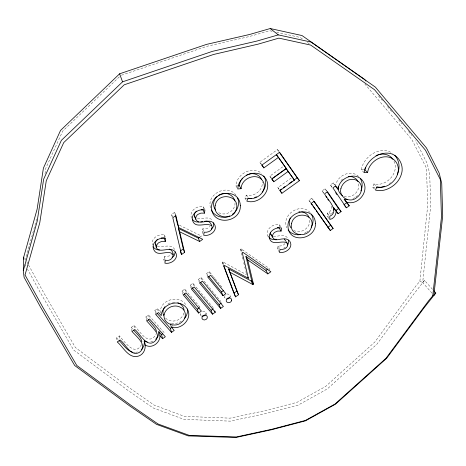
<?xml version="1.0" encoding="UTF-8"?>
<svg xmlns="http://www.w3.org/2000/svg" width="466" height="466" viewBox="0 0 466 466"><rect width="100%" height="100%" fill="white"/><g stroke="black" fill="none" stroke-linecap="round" stroke-linejoin="round"><path stroke-width="0.35" stroke-dasharray="2.33 1.75" d="M328.973 218.385L327.342 216.306L327.353 213.148C330.691 212.409 331.99 208.43 331 205.436M235.045 202.926C235.406 211.057 225.521 216.661 218.583 212.653M164.195 238.062L164.498 234.946C158.626 233.553 150.728 238.33 152.3 244.988M28.56 264.973L42.441 290.464L75.387 347.52L128.232 387.001L154.1 405.076L184.379 416.377L230.082 418.153L264.257 410.861L296.947 402.374L325.641 386.448L374.862 341.992L415.969 285.885L419.889 281.19L427.788 204.539L426.402 167.993L411.827 139.503L364.936 84.043M203.153 209.333L203.45 206.799C197.031 205.04 188.474 211.378 191.625 218.286M237.048 187.775L236 185.981C236.227 174.214 252.188 165.325 261.63 173.369M164.341 261.35L163.793 259.574L164.242 256.615L169.106 256.009L171.418 254.215M45.01 173.707L45.889 167.999L62.671 131.15L120.28 75.952M279.128 227.233L279.507 224.793C272.895 222.911 264.082 230.367 268.474 237.008M203.118 233.874L202.261 231.87L202.762 228.864L207.609 228.276L209.945 226.47M160.554 313.041C158.72 299.609 180.33 293.755 186.348 305.696M279.46 252.322L277.439 248.937L278.033 246.042C280.73 246.188 284.272 245.687 285.378 242.803M364.121 172.606L361.342 169.828C363.288 156.547 380.151 145.165 392.395 153.203M36.715 219.067L25.438 259.242L26.48 261.152M374.548 189.126L372.66 187.198L373.959 183.895C386.425 187.192 400.201 172.327 393.613 160.473M225.037 295.345L224.653 297.261L225.433 299.137M246.077 199.879L244.994 198.044L246.328 195.108C254.075 197.17 263.249 190.297 262.288 182.06M141.542 344.508C134.93 357.457 124.154 341.06 119.418 335.887L116.622 337.891L117.292 342.009M331.681 213.888L332.712 212.228M432.506 289.328L424.526 280.381L412.695 295.467L377.035 344.059L327.336 388.9L298.071 405.146L264.979 413.75L230.408 421.142L183.983 419.377L153.081 407.896L126.921 389.675L73.57 349.954L40.262 292.485L27.558 269.249M424.526 280.381L422.674 282.6L419.889 281.19M341.007 180.523L342.592 179.095M306.814 231.911L307.723 231.142M355.75 197.054L357.888 195.248M389.378 183.54L390.426 182.672M172.286 217.307L171.622 214.494L174.68 212.28L175.653 214.855M261.875 165.098L259.906 162.302L277.468 149.603L278.744 151.217M271.451 178.443L269.826 176.131L284.173 165.785M199.792 237.019L201.295 235.936L202.005 237.619M279.122 189.382L277.87 187.606L292.246 177.266M132.024 331.477L131.231 327.441L133.981 325.472C139.159 329.526 146.668 345.533 154.858 336.213A8.505 7.31 -14.7 0 0 155.935 334.291M146.743 320.952L145.823 316.997L148.584 315.022L164.265 332.718L164.615 334.064M155.772 314.498L154.776 310.589L157.502 308.643L160.211 311.737M183.22 294.873L181.996 291.116L184.775 289.13L200.025 307.245M191.439 288.996L190.145 285.291L192.93 283.299L213.818 308.405M199.669 283.112L198.306 279.449L201.091 277.456L220.925 301.572M207.912 277.218L206.479 273.6L209.275 271.602L212.898 276.064M223.057 264.298L222.299 262.282L222.847 261.892L246.613 274.713M242.897 259.143L240.532 249.24L241.085 248.844L268.94 268.23L269.907 269.989M310.566 202.658L308.917 200.31L311.777 198.266L313.338 200.275M324.016 193.693L322.088 190.891L325.012 188.8L327.068 191.246M332.008 187.361L330.377 184.961L333.202 182.94L335.316 185.346M304.251 233.431L306.302 232.219M352.989 198.638L354.643 197.689M181.391 321.179C178.163 323.421 174.051 324.01 170.247 323.206M283.765 248.087L285.384 247.178M167.906 304.018L169.7 303.034A10.543 9.157 -17.4 0 1 171.01 302.597M153.064 341.228L149.539 342.19M121.492 75.218L206.735 46.355L249.537 36.494L269.581 30.715L272.371 31.327M327.342 216.306L328.979 215.88M135.548 352.418L137.365 351.964M202.628 311.3C204.935 310.583 206.292 312.878 206.619 314.824M226.767 294.116C228.759 293.498 230.152 295.24 230.559 296.988M236 185.981L237.334 185.87M361.342 169.828L364.103 169.781M273.35 236.431C278.056 236.734 284.056 233.419 287.65 237.905M197.456 218.857C202.43 219.171 208.692 215.822 212.531 220.459M163.793 259.574L165.04 259.585M277.439 248.937L279.792 248.966M133.101 352.383L134.936 352.413M202.261 231.87L203.496 231.893M372.66 187.198L376.662 187.827M276.559 32.247L300.273 37.472L302.65 39.138M344.193 196.471C347.473 197.543 351.119 196.786 353.88 194.776A10.59 9.285 -41.5 0 0 358.82 185.375A11.062 9.699 -41.5 0 0 358.418 182.777M244.994 198.044L247.143 198.627M157.357 246.363C163.164 247.988 172.35 242.483 175.14 250.621M293.702 230.361C300.838 234.474 310.822 227.845 309.64 219.655M179.439 225.224L201.295 235.936M307.409 42.464L309.191 43.711M358.698 176.509C350.636 168.779 336.4 175.851 335.537 186.388L333.202 182.94M165.57 318.097C169.222 321.942 175.67 321.895 179.806 318.837A10.351 8.994 -17.4 0 0 183.994 312.517M373.959 183.895L376.813 186.761M116.622 337.891L118.09 339.481M236.052 195.271C227.28 182.911 205.273 194.689 210.83 208.797M131.231 327.441L132.676 329.037M145.823 316.997L147.739 319.152M432.005 293.172L422.674 282.6L430.782 205.052L429.635 173.3L427.095 163.281L415.585 140.685M154.776 310.589L156.669 312.744M172.135 325.361L173.078 326.445M310.175 212.63C300.791 201.714 280.928 214.809 286.829 227.816M330.377 184.961L332.048 186.895M378.596 96.037L382.336 100.475M387.479 106.574L392.151 112.125M398.698 119.89L401.972 123.77M408.519 131.534L411.793 135.42M181.996 291.116L183.388 292.764M190.145 285.291L191.538 286.963M322.088 190.891L323.713 192.86M198.306 279.449L199.693 281.132M206.479 273.6L207.842 275.272M213.352 276.623L214.71 278.295M215.164 278.854L222.87 288.332M329.083 212.426L330.726 214.488M327.353 213.148L329.392 215.735M308.917 200.31L310.467 202.331M259.906 162.302L261.502 164.527M269.826 176.131L271.387 178.309M277.87 187.606L279.023 189.213M277.468 149.603L278.697 151.368M311.777 198.266L313.42 200.619M325.012 188.8L326.654 191.194M279.507 224.793L280.882 226.942M278.033 246.042L280.06 249.409M246.328 195.108L248.151 198.149M267.822 235.907L268.55 237.124M24.815 264.222L26.189 266.738M26.824 261.787L28.21 264.339M200.526 313.461L200.98 315.249M241.085 248.844L242.815 252.263M240.532 249.24L242.262 252.659M224.653 297.261L225.072 298.106M203.45 206.799L204.615 209.327M222.847 261.892L224.426 265.41M222.299 262.282L223.872 265.806M202.762 228.864L204.201 232.185M209.275 271.602L210.731 275.202M201.091 277.456L202.017 279.885M171.622 214.494L172.333 216.44M192.93 283.299L194.025 286.374M200.543 314.416L201.225 316.356M184.775 289.13L185.817 292.246M164.498 234.946L165.395 237.66M164.242 256.615L164.976 258.98M157.502 308.643L158.522 312.535M243.741 262.684L244.586 266.22M244.755 266.931L245.768 271.177M245.937 271.882L246.444 274.008M148.584 315.022L149.37 318.307M174.68 212.28L175.344 215.1M133.981 325.472L134.796 329.491M119.418 335.887L120.117 339.988M205.92 312.89L205.937 313.851M230.023 295.741L230.029 296.72M172.362 302.306A10.543 9.157 -17.4 0 1 175.129 302.213"/><path stroke-width="0.7" d="M169.146 249.054C176.276 251.64 173.154 262.335 165.343 260.162L164.888 263.133C171.08 264.676 179.934 258.088 175.094 251.768C169.723 244.93 156.215 256.562 155.58 244.044A5.225 4.724 -16.4 0 1 157.724 239.233M433.916 290.912L435.792 293.015L423.559 308.475L386.698 358.214L335.497 404.156L305.405 420.845L271.422 429.768L235.912 437.469L188.229 435.902L156.494 424.345L129.618 405.88L74.723 365.542L40.391 306.849L24.086 277.293L23.3 270.664L23.708 257.127L37.14 209.118L43.402 168.133L60.528 130.451L119.616 73.803L206.555 44.387L249.578 34.484L270.228 28.531L302.026 35.562L364.563 79.401L365.967 81.061M147.297 342.027L144.221 340.896C146.54 346.459 144.909 353.781 138.81 355.989C128.971 359.426 123.356 347.071 117.292 342.009L120.117 339.988C125.581 343.786 131.01 357.684 139.649 352.191C148.118 345.417 136.369 336.504 132.024 331.477L134.796 329.491C140.021 333.586 147.6 349.663 155.836 340.273A8.58 7.351 -14.8 0 0 157.106 334.04L155.889 331.576L153.506 328.536L146.743 320.952L149.528 318.965L165.325 336.755L162.576 338.712L161.539 334.664L158.854 331.646L158.102 336.167L155.673 339.365M158.854 331.646C163.508 339.918 153.081 350.013 145.112 344.997M272.534 236.978A5.12 4.538 -31.6 0 1 274.858 232.237L277.643 231.072L281.091 231.089L281.569 228.014C275.744 226.692 268.276 231.421 269.348 237.899C271.579 246.928 282.058 239.454 287.301 243.147L287.79 244.306C288.011 248.279 283.328 249.869 280.06 249.409L279.46 252.322C285.483 253.714 293.895 247.493 289.759 241.207C286.741 237.322 281.4 239.227 277.328 239.734C273.262 240.753 272.255 236.21 270.548 233.687A5.079 4.509 -31.6 0 1 270.56 232.563M175.321 251.873L174.168 255.671L172.076 257.756M156.617 247.504A5.272 4.759 -16.5 0 1 158.778 242.664L161.655 241.47L165.302 241.475L165.616 238.342C159.244 236.629 150.495 242.885 153.844 249.793C157.776 258.129 168.983 248.308 173.201 254.937M338.089 188.083L338.223 186.773M432.757 295.834L441.471 217.109L440.318 179.521L425.481 150.221L374.507 89.682L310.688 45.074L278.895 38.13L258.065 44.159L213.597 54.464L124.23 84.795L63.731 142.608L46.274 180.75L39.767 222.771L25.03 274.946L42.668 307.001L76.785 365.461L131.395 405.653L158.085 424.008L189.307 435.395L236.437 436.951L271.69 429.308L305.405 420.46L335.031 404.028L385.976 358.313L428.691 300.657L432.757 295.834L433.875 295.287L435.792 293.015M433.875 295.287L442.7 215.933L441.727 183.4L439.188 173.131L426.495 147.99L375.357 87.107L311.102 42.074L278.307 34.88L270.228 28.531M204.522 221.321C208.529 219.964 211.459 223.132 212.112 226.925C212.519 231.072 207.551 232.697 204.201 232.185L203.694 235.208C209.974 236.786 218.717 230.122 214.057 223.709C209.566 217.104 199.203 226.505 195.784 219.23A5.272 4.811 -23.3 0 1 198.027 214.313L200.91 213.119L204.539 213.148L204.912 209.956C198.906 208.5 191.031 213.44 192.47 220.173C195.079 229.54 205.931 221.874 211.558 225.713M333.388 210.183L333.703 207.766L338.182 213.69L341.1 211.616L327.476 191.736L324.528 193.844C327.377 199.332 340.273 211.372 329.8 216.253L329.788 219.428C333.93 218.944 336.178 214.651 336.213 210.824M242.582 178.134L239.553 182.311L238.178 185.596L237.747 188.969L241.108 188.678L239.332 185.701L239.85 182.893L240.934 180.371M241.108 188.678C241.225 177.645 258.508 171.401 263.599 182.404C267.234 191.334 256.859 200.613 248.151 198.149L246.805 201.108C257.82 204.714 270.868 192.808 267.07 181.466C263.395 170.591 248.145 171.144 241.819 179.241M335.537 186.388L338.089 189.301C338.84 177.604 356.17 170.777 363.061 181.332C369.643 191.404 358.098 205.791 346.797 202.18L344.199 199.186L347.211 199.71M365.449 167.37L364.791 169.77L367.592 172.542C369.089 160.834 385.062 151.386 394.638 160.316C405.391 171.692 390.729 190.623 376.813 186.761L375.497 190.087C382.755 192.056 390.269 188.718 395.529 183.755A19.275 16.683 -44.7 0 0 401.424 174.039C404.302 165.424 398.727 155.073 389.675 153.355C377.938 151.502 366.031 161.114 364.121 172.606L367.592 172.542M23.3 270.664L37.175 221.327L43.647 179.177L61.372 140.348L122.541 81.835L212.484 51.336L256.958 41.049L278.307 34.88M163.642 308.987L163.03 310.799L162.978 313.204L163.671 315.517M360.911 190.862C362.635 186.93 362.752 182.159 360.305 178.495M290.271 218.03C288.716 221.123 288.879 224.962 290.883 227.816M311.183 227.204C313.536 223.284 313.898 217.96 311.276 214.075M287.481 245.139L288.605 242.704L288.687 240.188M163.846 308.387L164.941 306.727M262.247 192.05C266.01 187.705 267.012 180.907 263.739 176.002M184.361 318.657C186.709 316.105 187.932 312.453 187.379 309.01M205.564 314.783L203.846 316.006L202.768 316.111M229.645 297.658L227.921 298.881L226.843 298.986M211.378 229.237L213.317 226.767L213.713 222.841M141.245 349.634C143.778 347.554 144.681 344.054 144.221 340.896M217.063 196.547C213.113 199.733 212.397 205.989 215.525 209.997M232.412 214.331C237.52 210.871 240.107 203.805 237.602 198.027M273.827 181.763L271.859 179.02L286.34 168.587L278.458 157.368L263.878 167.894L261.875 165.098L279.594 152.295L299.44 180.674L281.895 193.274L279.961 190.571L294.46 180.15L286.107 168.535L271.783 178.857L273.827 181.763L288.285 171.354M180.29 251.058L183.307 248.885L178.443 228.462L198.283 238.103L199.681 241.487L202.716 239.303L178.74 227.583L177.511 224.28L175.513 215.805M198.283 238.103L199.291 237.38M180.493 251.64L181.524 254.547L184.571 252.356L179.678 231.8L178.443 228.462M281.534 189.039L279.792 190.291L281.895 193.274M283.27 187.792L285.011 186.54M289.066 183.627L291.966 181.542M293.702 180.295L297.18 177.796L299.44 180.674M161.539 334.664L162.628 333.883M170.434 323.87L171.36 327.173L174.208 330.429L171.494 332.357L170.387 328.361L172.001 327.208M198.615 313.053L183.22 294.873L186.027 292.864L201.382 311.078L198.615 313.053L197.281 309.203L199.477 307.636M223.004 295.689L207.912 277.218L210.731 275.202L225.789 293.708L223.004 295.689L221.466 291.972L223.674 290.394M341.1 211.616L338.555 208.558L335.666 210.615L333.703 207.766M343.85 204.784L346.64 202.797L349.255 205.809L346.442 207.819L344.712 205.797M228.596 268.882L238.505 294.762L235.534 296.871L223.872 265.806L224.426 265.41L248.366 278.295L242.262 252.659L242.815 252.263L270.874 271.748L267.863 273.892L265.952 270.356L245.949 256.486L247.714 259.952L253.469 284.126L252.857 284.557L251.075 280.94L228.596 268.882L236.845 291.064L233.897 293.161L223.564 265.637M251.075 280.94L251.681 280.509L245.949 256.486M265.952 270.356L267.944 268.94M214.797 310.956L215.286 312.232L212.525 314.195L211.081 310.35L213.271 308.795M220.616 308.445L199.669 283.112L202.483 281.103L223.383 306.477L220.616 308.445L219.107 304.642L221.298 303.081M327.866 227.292L330.668 225.294L333.132 228.474L330.301 230.489L316.332 210.865M246.473 175.228L247.597 174.587M218.746 195.231L220.634 194.171M254.617 197.59L256.451 196.792M376.004 155.621L377.763 154.916M229.79 215.898C223.301 219.102 214.465 216.667 211.267 209.974M384.549 186.202L380.873 187.425L376.662 187.827M248.18 174.412C253.114 172.321 259.434 174.505 261.636 179.486M221.309 193.984C226.732 191.823 233.483 195.242 234.812 200.957M378.351 154.683C383.541 153.145 389.896 154.572 392.92 159.331M300.273 234.608C295.759 235.423 290.784 233.682 288.064 229.913M276.385 239.274L271.917 239.338L269.039 237.59M200.764 221.828L202.681 221.583M251.57 198.522L247.865 198.679M237.998 185.812L239.332 185.701M161.143 238.004L164.195 238.062L165.302 241.475M298.945 211.832L300.261 211.803M159.465 249.933C156.966 250.091 154.421 248.885 153.116 246.724M198.842 222.072L196.07 221.874L194.042 221.012L192.446 219.562M277.241 227.688L279.035 227.845L281.091 231.089M201.19 209.799L203.083 209.968L204.539 213.148M171.36 327.173C182.101 330.592 194.217 316.863 186.202 307.508C178.787 298.531 161.731 303.815 161.248 315.645L158.522 312.535L155.772 314.498L171.494 332.357M301.578 211.774C304.793 212.216 307.7 214.255 309.028 217.238M132.513 352.209C126.571 350.548 123.403 344.426 119.069 340.535M177.82 302.789L180.214 303.948A10.811 9.39 -17.4 0 1 184.041 310.047M179.678 231.8L199.681 241.487M230.21 272.447L252.857 284.557M247.714 259.952L267.863 273.892M342.487 195.673C340.133 194.124 338.462 191.532 338.2 188.713M284.342 239.064L285.693 240.98M272.097 235.965L271.154 235.103L270.548 233.687M133.643 330.097C136.474 333.767 141.029 336.848 141.833 341.677M148.223 319.693L154.904 327.569L156.11 330.015A8.505 7.31 -14.7 0 1 156.378 331.442M159.867 335.677L162.576 338.712M157.141 313.286L170.387 328.361M184.315 293.86L197.281 309.203M192.004 287.516L211.081 310.35M212.525 314.195L191.439 288.996L194.246 286.986L215.286 312.232M200.613 282.25L219.107 304.642M336.085 211.127L338.182 213.69M208.751 276.385L221.466 291.972M278.458 157.368L276.35 154.642L286.34 168.587M294.46 180.15L286.107 168.535M394.725 155.26C398.669 159.523 400.038 165.733 398.366 171.284A19.112 16.578 -44.8 0 1 397.294 174.232M261.898 165.081L263.878 167.894M330.301 230.489L311.241 203.339L314.125 201.283L333.132 228.474M310.979 203.24L312.214 205.005M313.036 206.176L315.511 209.694M279.111 151.951L297.18 177.796M313.828 201.207L330.668 225.294M325.95 196.501L326.724 197.625M327.062 191.794L338.555 208.558M335.683 192.773L336.906 194.572M346.442 207.819L332.887 187.868L335.736 185.829L338.089 189.301M346.797 202.18L349.255 205.809M344.199 199.186L346.64 202.797M327.779 199.262L328.478 200.351M286.042 241.539L287.79 244.306M155.58 244.044L156.302 245.489M251.681 280.509L253.469 284.126M247.784 277.101L248.366 278.295M196.629 211.115A5.225 4.782 -23.2 0 0 194.404 215.997L195.097 217.471M236.845 291.064L238.505 294.762M234.171 293.778L235.534 296.871M194.404 215.997L195.784 219.23M119.616 73.803L122.541 81.835M183.307 248.885L184.571 252.356M181.524 254.547L172.81 217.739L175.898 215.502L178.74 227.583M23.708 257.127L23.964 259.282M348.213 176.573A10.782 9.46 -41.5 0 1 353.461 177.284L355.68 178.624A11.062 9.699 -41.5 0 1 357.964 181.589M164.09 314.696C162.803 323.567 174.75 328.064 180.994 322.769A10.438 9.046 -17.5 0 0 185.276 313.915A10.904 9.448 -17.5 0 0 181.42 307.781L179.002 306.622A10.631 9.209 -17.5 0 0 170.818 306.878C167.521 308.288 164.865 311.148 164.09 314.696M215.193 205.506C212.845 217.954 232.301 221.385 236.017 210.149C241.505 195.615 217.773 191.002 215.193 205.506M240.334 205.314C241.435 222.585 212.776 226.598 211.558 208.238C210.533 191.083 239.087 186.959 240.334 205.314M291.524 223.68C288.804 235.831 307.583 238.726 311.177 228.055C316.979 213.882 294.192 209.898 291.524 223.68M315.465 223.383C316.146 239.536 288.693 244.376 287.959 226.33C287.353 210.294 314.69 205.343 315.465 223.383M340.937 188.369C338.403 197.205 349.978 203.566 356.566 197.73A10.683 9.343 -41.4 0 0 361.558 188.264A11.155 9.763 -41.4 0 0 358.401 181.466L356.17 180.121A10.875 9.518 -41.4 0 0 348.201 180.109C344.694 181.618 341.986 184.693 340.937 188.369M202.267 316.391L201.9 318.301C202.873 321.348 208.005 319.827 207.323 316.758C206.63 314.556 203.421 314.62 202.267 316.391M231.631 300.459C231.177 302.993 227.006 303.657 226.214 301.013C225.55 297.931 230.699 296.364 231.631 299.475L231.631 300.459"/></g></svg>
